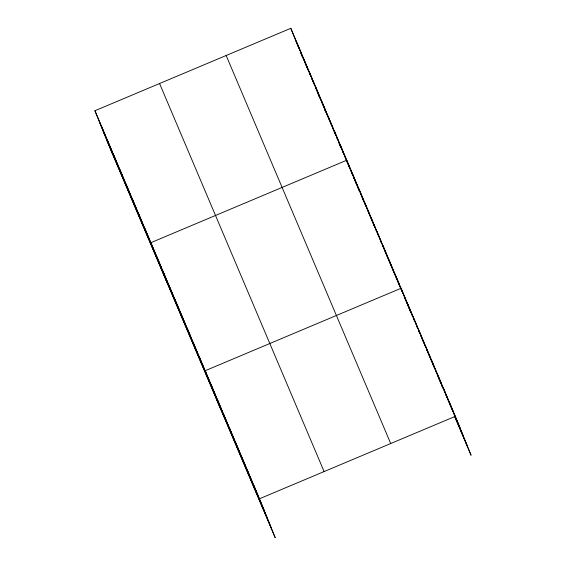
<?xml version="1.0" encoding="UTF-8"?>
<svg xmlns="http://www.w3.org/2000/svg" width="566" height="566" viewBox="0 0 566 566"><rect width="100%" height="100%" fill="white"/><g stroke="black" fill="none" stroke-linecap="round" stroke-linejoin="round"><path stroke-width="0.85" d="M94.925 110.738L259.476 498.773L275.203 537.7L110.653 149.672L94.925 110.738L290.797 28.3L455.347 416.328L471.075 455.262L454.654 416.526M259.476 498.773L455.347 416.328M295.402 39.698L307.833 69.017L303.227 57.619M308.159 69.788L314.052 83.676L309.446 72.278M314.378 84.447L344.807 156.202L340.527 145.568M345.133 156.973L351.019 170.861M369.449 214.316L381.519 242.772L376.914 231.367M381.852 243.557L399.617 285.455L395.011 274.05M399.95 286.24L405.313 298.89M436.153 371.607L441.515 384.257L437.249 373.645M441.855 385.05L459.953 427.733M300.376 51.874L302.343 56.501M302.994 58.043L303.977 60.357M304.635 61.899L308.562 71.16M309.213 72.703L310.196 75.016M311.505 78.101L314.774 85.82M315.432 87.362L320.993 100.479M321.644 102.021L323.285 105.877M323.936 107.42L329.497 120.537M330.155 122.079L331.789 125.935M332.44 127.477L335.716 135.196M336.367 136.739L337.35 139.052M338.334 141.366L341.935 149.856M342.586 151.398L343.569 153.711M344.545 156.025L348.147 164.515M348.805 166.057L349.781 168.371M350.764 170.684L352.731 175.311M353.382 176.861L354.366 179.174L353.488 176.932M356.021 183.087L355.016 180.717L356.594 184.615M357.033 185.457L357.698 187.042M358.702 189.412L359.375 190.99M360.379 193.36L361.051 194.945M362.056 197.315L365.742 206.01M368.091 211.543L369.096 213.913M369.768 215.497L374.798 227.348M375.463 228.933L376.475 231.303M377.14 232.881L378.145 235.258M380.493 240.791L381.498 243.161M382.17 244.738L383.175 247.109M384.18 249.486L384.852 251.063M385.184 251.856L391.219 266.084M391.891 267.661L397.254 280.312M397.587 281.097L400.268 287.422M400.94 289.007L401.945 291.377M404.294 296.909L405.298 299.28M405.971 300.857L406.975 303.235M407.647 304.812L409.324 308.767L407.789 304.982M409.989 310.345L411.001 312.715M411.666 314.3L412.671 316.67M413.343 318.248L414.347 320.625M416.696 326.158L417.701 328.528M418.706 330.898L419.378 332.475M420.382 334.853L421.054 336.43M421.387 337.223L425.745 347.496M426.417 349.08L427.422 351.451M428.094 353.028L429.099 355.398M429.771 356.983L433.457 365.678M433.789 366.464L434.794 368.841M435.466 370.419L436.471 372.789M437.143 374.374L438.148 376.744M440.497 382.276L441.501 384.647M442.173 386.224L443.178 388.601M444.183 390.972L444.855 392.549M445.859 394.919L451.555 408.362M451.894 409.147L452.899 411.524M453.571 413.102L463.625 436.818M318.226 94.409L319.21 96.722M324.445 109.068L325.429 111.382M339.168 143.785L340.152 146.099M438.247 377.409L439.251 379.779M439.916 381.357L440.928 383.734M441.593 385.312L442.598 387.682M454.668 416.137L467.403 446.178M226.159 55.503L390.71 443.539M159.562 83.535L324.113 471.563M99.531 122.143L264.081 510.171M103.203 131.227L267.753 519.255M106.981 140.587L271.538 528.616M449.312 402.101L453.918 413.505M443.284 387.873L447.89 399.278M431.214 359.417L435.82 370.822L405.652 299.683L407.485 304.225M425.179 345.189L429.785 356.594M419.144 330.961L423.75 342.366M413.109 316.734L417.715 328.139M407.081 302.506L411.687 313.911M405.32 298.869L401.046 288.278L205.175 370.723L220.903 409.65M409.954 310.324L410.895 312.665M388.976 259.822L393.582 271.227M382.941 245.594L387.547 256.999M370.879 217.139L375.484 228.544M364.844 202.911L369.117 213.502L351.352 171.632L353.184 176.175M358.809 188.683L363.414 200.088M352.774 174.455L357.379 185.86M351.019 170.819L346.746 160.228L150.874 242.673L166.602 281.599M357.853 187.735L358.802 190.077M334.308 130.916L338.588 141.5M328.096 116.256L332.702 127.654M321.877 101.597L326.483 112.995M315.658 86.938L320.264 98.335M297.009 42.959L301.614 54.357M290.797 28.3L297.235 44.24M297.539 44.997L298.763 48.025M301.275 54.244L302.223 56.586M253.448 484.546L258.054 495.943M247.413 470.318L252.019 481.716M241.378 456.09L245.984 467.488M235.343 441.862L239.949 453.26M229.308 427.634L233.914 439.032M223.273 413.406L227.879 424.804M217.245 399.179L221.851 410.576M211.21 384.951L215.816 396.349M199.14 356.495L203.746 367.893M193.105 342.267L197.711 353.665M187.077 328.039L191.683 339.437M181.042 313.812L185.648 325.209M175.007 299.584L179.613 310.982M168.972 285.356L173.578 296.754M162.937 271.128L167.543 282.526M156.902 256.9L161.515 268.298M144.655 228.013L149.261 239.411M138.437 213.354L143.042 224.752M132.225 198.694L136.831 210.092M126.006 184.035L130.612 195.433M119.787 169.376L124.393 180.773M113.575 154.716L118.181 166.121M107.356 140.057L111.962 151.462M101.137 125.397L105.743 136.802"/></g></svg>
